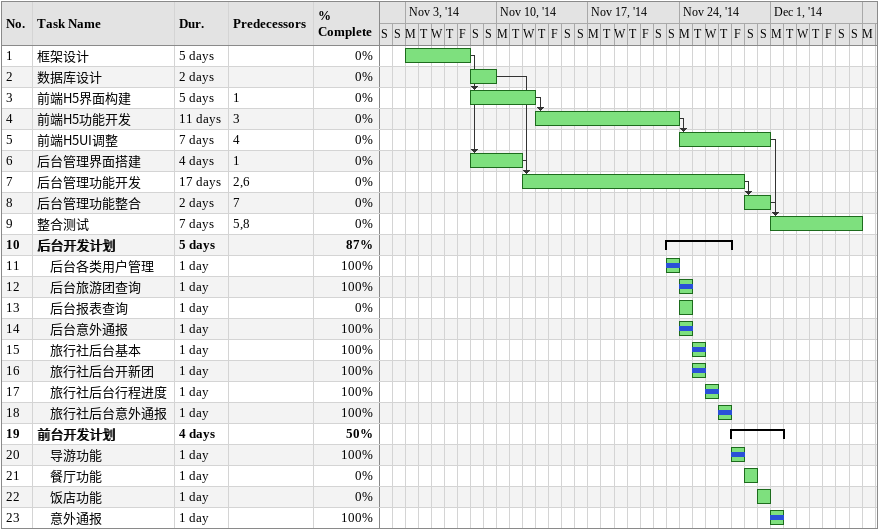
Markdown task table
| ID | Level | Task | Duration | Start | Finish | Predecessors | % complete |
|---|---|---|---|---|---|---|---|
| 1 | 1 | 框架设计 | 5d | 2014-11-03 | 2014-11-07 |  | 0 |
| 2 | 1 | 数据库设计 | 2d | 2014-11-08 | 2014-11-09 |  | 0 |
| 3 | 1 | 前端H5界面构建 | 5d | 2014-11-08 | 2014-11-12 | 1 | 0 |
| 4 | 1 | 前端H5功能开发 | 11d | 2014-11-13 | 2014-11-23 | 3 | 0 |
| 5 | 1 | 前端H5UI调整 | 7d | 2014-11-24 | 2014-11-30 | 4 | 0 |
| 6 | 1 | 后台管理界面搭建 | 4d | 2014-11-08 | 2014-11-11 | 1 | 0 |
| 7 | 1 | 后台管理功能开发 | 17d | 2014-11-12 | 2014-11-28 | 2, 6 | 0 |
| 8 | 1 | 后台管理功能整合 | 2d | 2014-11-29 | 2014-11-30 | 7 | 0 |
| 9 | 1 | 整合测试 | 7d | 2014-12-01 | 2014-12-07 | 5, 8 | 0 |
| 10 | 1 | **后台开发计划** | 5d | 2014-11-23 | 2014-11-27 |  | 87 |
| 11 | 2 | 后台各类用户管理 | 1d | 2014-11-23 | 2014-11-23 |  | 100 |
| 12 | 2 | 后台旅游团查询 | 1d | 2014-11-24 | 2014-11-24 |  | 100 |
| 13 | 2 | 后台报表查询 | 1d | 2014-11-24 | 2014-11-24 |  | 0 |
| 14 | 2 | 后台意外通报 | 1d | 2014-11-24 | 2014-11-24 |  | 100 |
| 15 | 2 | 旅行社后台基本 | 1d | 2014-11-25 | 2014-11-25 |  | 100 |
| 16 | 2 | 旅行社后台开新团 | 1d | 2014-11-25 | 2014-11-25 |  | 100 |
| 17 | 2 | 旅行社后台行程进度 | 1d | 2014-11-26 | 2014-11-26 |  | 100 |
| 18 | 2 | 旅行社后台意外通报 | 1d | 2014-11-27 | 2014-11-27 |  | 100 |
| 19 | 1 | **前台开发计划** | 4d | 2014-11-28 | 2014-12-01 |  | 50 |
| 20 | 2 | 导游功能 | 1d | 2014-11-28 | 2014-11-28 |  | 100 |
| 21 | 2 | 餐厅功能 | 1d | 2014-11-29 | 2014-11-29 |  | 0 |
| 22 | 2 | 饭店功能 | 1d | 2014-11-30 | 2014-11-30 |  | 0 |
| 23 | 2 | 意外通报 | 1d | 2014-12-01 | 2014-12-01 |  | 100 |
